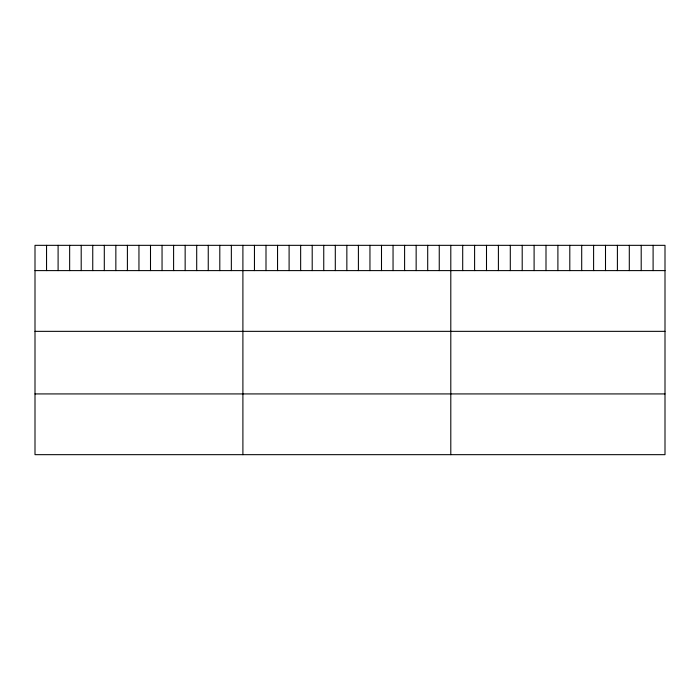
<?xml version="1.0" encoding="UTF-8"?>
<svg xmlns="http://www.w3.org/2000/svg" width="700" height="700" viewBox="0 0 700 700"><rect width="100%" height="100%" fill="white"/><g stroke="black" fill="none" stroke-linecap="round" stroke-linejoin="round"><path stroke-width="1.05" d="M665 270.602L665 454.668L35 454.668L35 245.332L665 245.332L665 270.602L35 270.602M35 331.345L665 331.345M35 393.925L665 393.925M653.1 245.332L653.1 270.602M641.2 245.332L641.2 270.602M629.3 245.332L629.3 270.602M617.4 245.332L617.4 270.602M605.5 245.332L605.5 270.602M593.6 245.332L593.6 270.602M581.7 245.332L581.7 270.602M569.8 245.332L569.8 270.602M557.9 245.332L557.9 270.602M546 245.332L546 270.602M534.1 245.332L534.1 270.602M522.2 245.332L522.2 270.602M510.3 245.332L510.3 270.602M498.4 245.332L498.4 270.602M486.5 245.332L486.5 270.602M474.6 245.332L474.6 270.602M462.7 245.332L462.7 270.602M450.8 245.332L450.8 454.668M439.25 245.332L439.25 270.602M427.7 245.332L427.7 270.602M416.15 245.332L416.15 270.602M404.6 245.332L404.6 270.602M393.05 245.332L393.05 270.602M381.5 245.332L381.5 270.602M369.95 245.332L369.95 270.602M358.4 245.332L358.4 270.602M346.85 245.332L346.85 270.602M335.3 245.332L335.3 270.602M323.75 245.332L323.75 270.602M312.2 245.332L312.2 270.602M300.65 245.332L300.65 270.602M289.1 245.332L289.1 270.602M277.55 245.332L277.55 270.602M266 245.332L266 270.602M254.45 245.332L254.45 270.602M242.9 245.332L242.9 454.668M231.35 245.332L231.35 270.602M219.8 245.332L219.8 270.602M208.25 245.332L208.25 270.602M196.7 245.332L196.7 270.602M185.15 245.332L185.15 270.602M173.6 245.332L173.6 270.602M162.05 245.332L162.05 270.602M150.5 245.332L150.5 270.602M138.95 245.332L138.95 270.602M127.4 245.332L127.4 270.602M115.85 245.332L115.85 270.602M104.3 245.332L104.3 270.602M92.75 245.332L92.75 270.602M81.2 245.332L81.2 270.602M69.65 245.332L69.65 270.602M58.1 245.332L58.1 270.602M46.55 245.332L46.55 270.602"/></g></svg>
